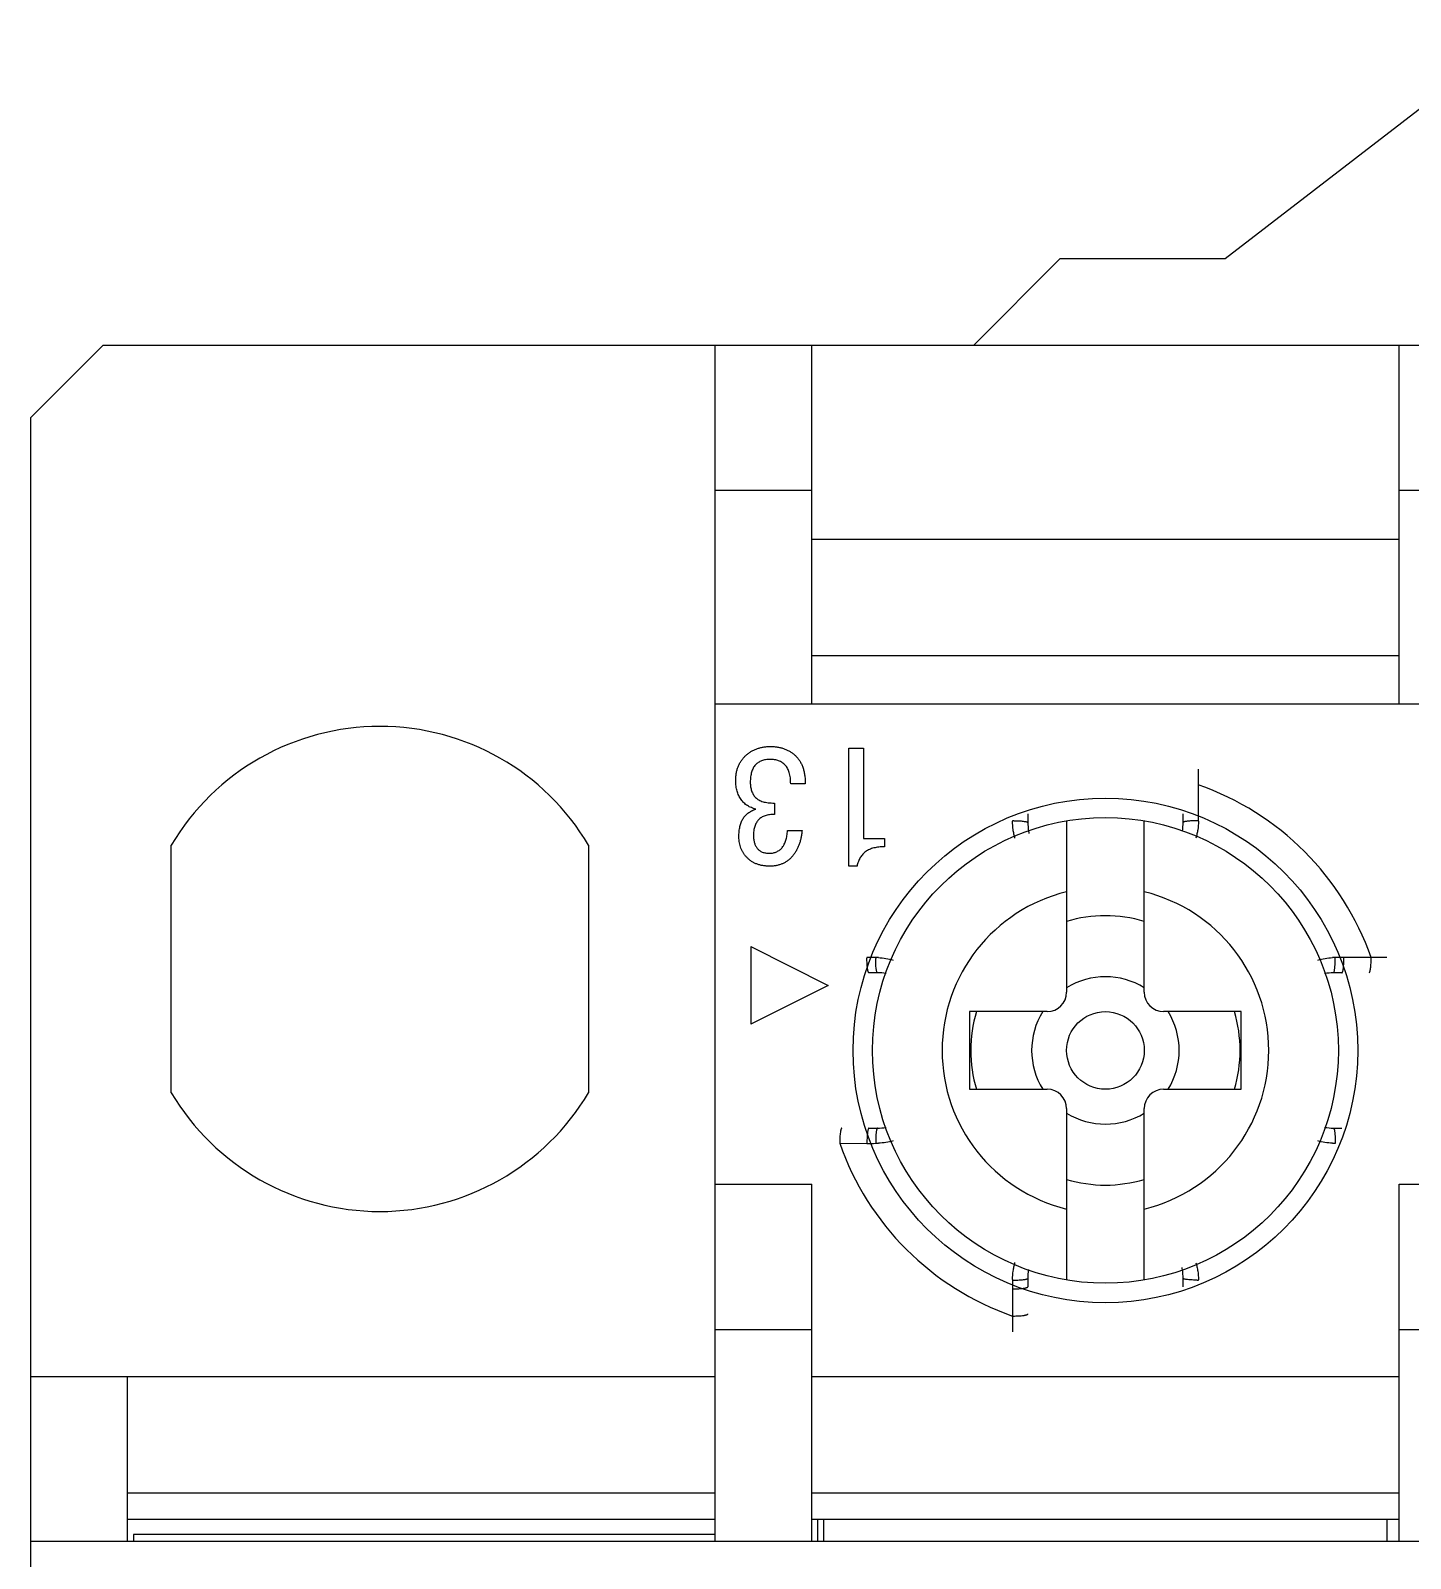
# Model space of a CAD drawing. Header units: millimetres. Extents: x 16.5 to 45.7, y 6.5 to 81.6.
# Drawn here: x 16.5 to 30.71, y 65.84 to 81.59 of the extents above; entities that cross this region are included whole.
import ezdxf

# ---------------------------------------------------------------- set-up
doc = ezdxf.new("R2010")
doc.units = ezdxf.units.MM
doc.header["$LTSCALE"] = 5.713779
doc.layers.get('0').update_dxf_attribs({"linetype": 'CONTINUOUS'})

msp = doc.modelspace()

# ---------------------------------------------------------------- linework, layer by layer
at = {"color": 7}
for p, q in [((28.806, 79.243), (31.856, 81.593)), ((26.214, 78.351), (27.106, 79.243)), ((27.106, 79.243), (28.806, 79.243)), ((16.496, 77.601), (17.246, 78.351)), ((17.246, 78.351), (45.696, 78.351)), ((23.546, 78.351), (23.546, 66.021)), ((24.546, 74.651), (24.546, 78.351)), ((30.596, 74.651), (30.596, 78.351)), ((16.496, 77.601), (16.496, 6.491)), ((24.546, 76.851), (23.546, 76.851)), ((31.596, 76.851), (30.596, 76.851)), ((24.546, 76.351), (30.596, 76.351)), ((24.546, 75.151), (30.596, 75.151)), ((45.696, 74.651), (23.546, 74.651)), ((24.928, 72.98), (24.928, 74.197)), ((24.928, 74.197), (25.078, 74.197)), ((25.078, 74.197), (25.078, 73.264)), ((28.529, 73.818), (28.53, 73.981)), ((24.478, 73.83), (24.328, 73.83)), ((28.529, 73.538), (28.529, 73.818)), ((24.162, 73.63), (24.162, 73.514)), ((26.771, 73.518), (26.771, 73.431)), ((27.171, 73.447), (27.171, 71.681)), ((27.971, 71.681), (27.971, 73.447)), ((28.371, 73.431), (28.371, 73.518)), ((24.295, 73.347), (24.445, 73.347)), ((25.078, 73.264), (25.295, 73.264)), ((25.295, 73.264), (25.295, 73.18)), ((17.946, 70.645), (17.946, 73.197)), ((22.246, 73.197), (22.246, 70.645)), ((25.012, 72.98), (24.928, 72.98)), ((23.916, 72.151), (23.916, 71.351)), ((23.916, 72.151), (24.716, 71.751)), ((30.309, 72.038), (30.029, 72.039)), ((30.471, 72.04), (30.309, 72.038)), ((25.221, 71.881), (25.135, 71.881)), ((30.008, 71.881), (29.921, 71.881)), ((24.716, 71.751), (23.916, 71.351)), ((26.171, 71.481), (26.171, 70.681)), ((26.971, 71.481), (26.171, 71.481)), ((28.971, 71.481), (28.171, 71.481)), ((28.971, 70.681), (28.971, 71.481)), ((26.171, 70.681), (26.971, 70.681)), ((28.171, 70.681), (28.971, 70.681)), ((27.171, 70.481), (27.171, 68.715)), ((27.971, 68.715), (27.971, 70.481)), ((25.135, 70.281), (25.221, 70.281)), ((29.921, 70.281), (30.008, 70.281)), ((24.834, 70.124), (25.114, 70.123)), ((23.546, 69.701), (24.546, 69.701)), ((24.546, 66.021), (24.546, 69.701)), ((30.596, 66.021), (30.596, 69.701)), ((30.596, 69.701), (31.596, 69.701)), ((26.771, 68.731), (26.771, 68.644)), ((28.371, 68.644), (28.371, 68.731)), ((26.613, 68.624), (26.614, 68.344)), ((24.546, 68.201), (23.546, 68.201)), ((26.614, 68.344), (26.612, 68.181)), ((31.596, 68.201), (30.596, 68.201)), ((16.496, 67.721), (23.546, 67.721)), ((17.496, 66.021), (17.496, 67.721)), ((24.546, 67.721), (30.596, 67.721)), ((17.496, 66.521), (23.546, 66.521)), ((24.546, 66.521), (30.596, 66.521)), ((17.496, 66.251), (23.546, 66.251)), ((24.546, 66.251), (30.596, 66.251)), ((24.606, 66.251), (24.606, 66.021)), ((24.671, 66.021), (24.671, 66.251)), ((30.471, 66.251), (30.471, 66.021)), ((45.696, 66.021), (16.496, 66.021)), ((17.556, 66.091), (17.556, 66.021)), ((23.546, 66.091), (17.556, 66.091))]:
    msp.add_line(p, q, dxfattribs=at)
for radius in [2.6, 2.4, 0.4]:
    msp.add_circle((27.571, 71.081), radius, dxfattribs=at)
for centre, radius, start, end in [((20.096, 71.921), 2.5, 30.6834, 149.3166), ((27.571, 71.081), 2.9, 19.276, 70.724), ((26.638, 72.366), 1.081, 90.8456, 91.288), ((27.198, 73.448), 0.585, 180.0449, 180.3292), ((26.638, 72.385), 1.063, 90.617, 90.8456), ((27.372, 73.431), 0.6, 180.0077, 188.6683), ((27.771, 73.431), 0.6, 351.328, 359.996), ((28.505, 72.38), 1.068, 89.1548, 89.6901), ((28.505, 72.366), 1.081, 88.712, 89.1544), ((22.459, 73.521), 6.07, 359.3079, 0.1655), ((27.936, 73.449), 0.593, 359.4421, 359.8642), ((27.371, 73.431), 0.599, 188.6683, 190.8215), ((27.571, 71.081), 1.683, 103.7495, 256.2505), ((27.571, 71.081), 1.683, 283.7495, 76.2505), ((27.571, 71.081), 1.388, 73.2468, 106.7532), ((25.131, 65.969), 6.07, 89.3079, 90.1655), ((26.197, 72.031), 1.083, 179.5723, 180), ((25.203, 71.432), 0.606, 87.2333, 89.8523), ((26.286, 72.014), 1.082, 178.7121, 179.1542), ((29.938, 71.439), 0.599, 90.0571, 92.6625), ((30.011, 65.969), 6.07, 89.8345, 90.6921), ((28.856, 72.014), 1.082, 0.8458, 1.2879), ((25.221, 71.281), 0.6, 81.328, 89.996), ((27.571, 71.081), 0.76, 58.2326, 121.7674), ((29.921, 71.28), 0.6, 90.0077, 98.7377), ((26.971, 71.681), 0.2, 270, 360), ((28.171, 71.681), 0.2, 180, 270), ((27.571, 71.081), 1.388, 163.2468, 196.7532), ((27.571, 71.081), 0.76, 148.2326, 211.7674), ((27.571, 71.081), 0.76, 328.2326, 31.7674), ((27.571, 71.081), 1.388, 343.2468, 16.7532), ((20.096, 71.921), 2.5, 210.6834, 329.3166), ((26.971, 70.481), 0.2, 0, 90), ((28.171, 70.481), 0.2, 90, 180), ((27.571, 71.081), 0.76, 238.2326, 301.7674), ((25.221, 70.881), 0.6, 270.0077, 278.6683), ((29.921, 70.881), 0.6, 261.2586, 269.996), ((25.903, 70.131), 1.069, 180, 180.3936), ((27.571, 71.081), 2.9, 199.276, 250.724), ((26.197, 70.131), 1.083, 180, 180.4277), ((25.131, 76.193), 6.07, 269.8345, 270.6921), ((26.286, 70.148), 1.082, 180.8458, 181.2879), ((25.204, 70.723), 0.599, 270.0571, 272.6625), ((29.939, 70.73), 0.606, 267.2333, 269.8523), ((27.571, 71.081), 1.388, 253.2468, 286.7532), ((27.371, 68.731), 0.6, 171.328, 179.996), ((27.772, 68.731), 0.599, 8.6683, 10.8215), ((27.771, 68.731), 0.6, 0.0077, 8.6683), ((32.683, 68.641), 6.07, 179.3079, 180.1655), ((27.206, 68.713), 0.593, 179.4421, 179.8642), ((26.638, 69.791), 1.077, 268.7138, 269.6533), ((28.505, 69.785), 1.071, 270.6599, 271.2871), ((27.944, 68.714), 0.585, 0.0449, 0.3292), ((26.621, 69.706), 1.082, 269.5722, 270.0002), ((26.621, 69.412), 1.069, 269.6063, 270.0001)]:
    msp.add_arc(centre, radius, start, end, dxfattribs=at)
for points, knots in [([(23.762, 73.859), (23.762, 73.873), (23.763, 73.898), (23.767, 73.936), (23.775, 73.972), (23.787, 74.005), (23.801, 74.037), (23.818, 74.066), (23.839, 74.094), (23.863, 74.119), (23.889, 74.141), (23.917, 74.161), (23.947, 74.177), (23.979, 74.19), (24.012, 74.201), (24.046, 74.208), (24.083, 74.213), (24.107, 74.213), (24.12, 74.214)], [0, 0, 0, 0, 0.069869, 0.13698, 0.201049, 0.263069, 0.324117, 0.384062, 0.444049, 0.505122, 0.566051, 0.626068, 0.685892, 0.745781, 0.8065, 0.869023, 0.933343, 1, 1, 1, 1]), ([(24.12, 74.214), (24.133, 74.213), (24.157, 74.213), (24.194, 74.208), (24.228, 74.201), (24.261, 74.191), (24.293, 74.178), (24.323, 74.161), (24.351, 74.142), (24.377, 74.12), (24.401, 74.095), (24.422, 74.066), (24.439, 74.035), (24.454, 74), (24.465, 73.962), (24.473, 73.921), (24.477, 73.877), (24.478, 73.846), (24.478, 73.83)], [0, 0, 0, 0, 0.063464, 0.124702, 0.184139, 0.241818, 0.298838, 0.355586, 0.41223, 0.469958, 0.528422, 0.586937, 0.647422, 0.71036, 0.776499, 0.846482, 0.920804, 1, 1, 1, 1]), ([(24.116, 74.08), (24.108, 74.08), (24.093, 74.08), (24.07, 74.077), (24.049, 74.073), (24.029, 74.067), (24.011, 74.058), (23.994, 74.049), (23.978, 74.037), (23.964, 74.024), (23.952, 74.008), (23.941, 73.991), (23.932, 73.971), (23.924, 73.95), (23.919, 73.926), (23.915, 73.901), (23.912, 73.874), (23.912, 73.855), (23.912, 73.845)], [0, 0, 0, 0, 0.067122, 0.130344, 0.190696, 0.248117, 0.303943, 0.358482, 0.41259, 0.466224, 0.521687, 0.578344, 0.638696, 0.702119, 0.768971, 0.840659, 0.917572, 1, 1, 1, 1]), ([(24.328, 73.83), (24.328, 73.841), (24.328, 73.862), (24.325, 73.891), (24.321, 73.919), (24.314, 73.944), (24.307, 73.967), (24.297, 73.987), (24.285, 74.006), (24.272, 74.022), (24.257, 74.036), (24.241, 74.048), (24.223, 74.058), (24.204, 74.066), (24.184, 74.073), (24.163, 74.077), (24.14, 74.08), (24.124, 74.08), (24.116, 74.08)], [0, 0, 0, 0, 0.084732, 0.164252, 0.238105, 0.30681, 0.370706, 0.431573, 0.488979, 0.544185, 0.598226, 0.651828, 0.705654, 0.760082, 0.816291, 0.875259, 0.936063, 1, 1, 1, 1]), ([(23.968, 73.569), (23.961, 73.571), (23.945, 73.575), (23.923, 73.583), (23.902, 73.592), (23.882, 73.604), (23.864, 73.617), (23.846, 73.632), (23.831, 73.649), (23.816, 73.668), (23.804, 73.688), (23.792, 73.709), (23.783, 73.731), (23.775, 73.755), (23.769, 73.779), (23.765, 73.805), (23.762, 73.832), (23.762, 73.85), (23.762, 73.859)], [0, 0, 0, 0, 0.062521, 0.123882, 0.183045, 0.24141, 0.299544, 0.35852, 0.417895, 0.478178, 0.539803, 0.601358, 0.663937, 0.726978, 0.791934, 0.859358, 0.928151, 1, 1, 1, 1]), ([(23.912, 73.845), (23.912, 73.837), (23.912, 73.821), (23.915, 73.798), (23.919, 73.776), (23.925, 73.756), (23.933, 73.736), (23.942, 73.719), (23.953, 73.702), (23.967, 73.687), (23.982, 73.674), (24, 73.662), (24.021, 73.652), (24.044, 73.644), (24.07, 73.638), (24.098, 73.634), (24.129, 73.631), (24.15, 73.631), (24.162, 73.63)], [0, 0, 0, 0, 0.063936, 0.125476, 0.183692, 0.239569, 0.2938, 0.346063, 0.398474, 0.450574, 0.5041, 0.559753, 0.619989, 0.684099, 0.754095, 0.829219, 0.911336, 1, 1, 1, 1]), ([(23.795, 73.281), (23.795, 73.291), (23.795, 73.31), (23.797, 73.337), (23.8, 73.363), (23.805, 73.387), (23.81, 73.41), (23.817, 73.43), (23.825, 73.45), (23.835, 73.467), (23.846, 73.484), (23.858, 73.499), (23.873, 73.513), (23.888, 73.527), (23.906, 73.538), (23.925, 73.55), (23.946, 73.56), (23.961, 73.566), (23.968, 73.569)], [0, 0, 0, 0, 0.079616, 0.155134, 0.226651, 0.293618, 0.357973, 0.417845, 0.475382, 0.529927, 0.583233, 0.637224, 0.692499, 0.748972, 0.807847, 0.868606, 0.932749, 1, 1, 1, 1]), ([(24.162, 73.514), (24.153, 73.514), (24.135, 73.513), (24.11, 73.511), (24.087, 73.506), (24.065, 73.5), (24.045, 73.493), (24.027, 73.483), (24.011, 73.472), (23.997, 73.459), (23.985, 73.444), (23.974, 73.428), (23.965, 73.409), (23.958, 73.389), (23.952, 73.368), (23.948, 73.344), (23.945, 73.319), (23.945, 73.302), (23.945, 73.293)], [0, 0, 0, 0, 0.076175, 0.146841, 0.213899, 0.276252, 0.335392, 0.391725, 0.446366, 0.500247, 0.553774, 0.608807, 0.666106, 0.725662, 0.787821, 0.854623, 0.925289, 1, 1, 1, 1]), ([(26.639, 73.268), (26.635, 73.282), (26.628, 73.311), (26.617, 73.37), (26.614, 73.415), (26.614, 73.445)], [0, 0, 0, 0, 0.249971, 0.500162, 1, 1, 1, 1]), ([(26.626, 73.448), (26.635, 73.448), (26.652, 73.448), (26.678, 73.447), (26.702, 73.446), (26.724, 73.444), (26.742, 73.441), (26.755, 73.439), (26.763, 73.436), (26.767, 73.435), (26.769, 73.433), (26.771, 73.432), (26.771, 73.431)], [0, 0, 0, 0, 0.17467, 0.350748, 0.519527, 0.671541, 0.798474, 0.895862, 0.932609, 0.961723, 0.983858, 1, 1, 1, 1]), ([(28.511, 73.448), (28.502, 73.448), (28.485, 73.448), (28.461, 73.447), (28.437, 73.445), (28.416, 73.443), (28.399, 73.441), (28.387, 73.438), (28.38, 73.436), (28.376, 73.434), (28.373, 73.433), (28.372, 73.432), (28.371, 73.431)], [0, 0, 0, 0, 0.17764, 0.355019, 0.523695, 0.674579, 0.800142, 0.896376, 0.932742, 0.961655, 0.983755, 1, 1, 1, 1]), ([(28.529, 73.443), (28.529, 73.414), (28.525, 73.37), (28.515, 73.312), (28.508, 73.283), (28.504, 73.269)], [0, 0, 0, 0, 0.499847, 0.750029, 1, 1, 1, 1]), ([(24.113, 72.98), (24.101, 72.981), (24.077, 72.981), (24.042, 72.985), (24.009, 72.992), (23.978, 73.002), (23.95, 73.014), (23.924, 73.029), (23.899, 73.047), (23.878, 73.068), (23.858, 73.09), (23.841, 73.114), (23.827, 73.139), (23.815, 73.165), (23.806, 73.192), (23.8, 73.221), (23.796, 73.251), (23.795, 73.271), (23.795, 73.281)], [0, 0, 0, 0, 0.075065, 0.145836, 0.213805, 0.278633, 0.340859, 0.401932, 0.462371, 0.523291, 0.583575, 0.642656, 0.700846, 0.758778, 0.817251, 0.876331, 0.937077, 1, 1, 1, 1]), ([(23.945, 73.293), (23.945, 73.28), (23.946, 73.255), (23.954, 73.22), (23.966, 73.188), (23.981, 73.166), (23.995, 73.151), (24.007, 73.141), (24.02, 73.132), (24.035, 73.125), (24.052, 73.12), (24.07, 73.117), (24.089, 73.114), (24.102, 73.114), (24.109, 73.114)], [0, 0, 0, 0, 0.14168, 0.270093, 0.388188, 0.501193, 0.557523, 0.612815, 0.669207, 0.728281, 0.79019, 0.856133, 0.925954, 1, 1, 1, 1]), ([(24.109, 73.114), (24.116, 73.114), (24.13, 73.114), (24.15, 73.117), (24.168, 73.122), (24.185, 73.129), (24.201, 73.137), (24.216, 73.147), (24.23, 73.16), (24.242, 73.174), (24.253, 73.19), (24.263, 73.207), (24.271, 73.227), (24.278, 73.248), (24.285, 73.27), (24.289, 73.294), (24.293, 73.32), (24.294, 73.338), (24.295, 73.347)], [0, 0, 0, 0, 0.062328, 0.121204, 0.178199, 0.232673, 0.286964, 0.340513, 0.395054, 0.45076, 0.508388, 0.568324, 0.631059, 0.697012, 0.766487, 0.840196, 0.917997, 1, 1, 1, 1]), ([(24.445, 73.347), (24.444, 73.334), (24.441, 73.307), (24.434, 73.269), (24.425, 73.232), (24.414, 73.198), (24.4, 73.166), (24.384, 73.136), (24.366, 73.107), (24.345, 73.081), (24.323, 73.057), (24.298, 73.037), (24.272, 73.019), (24.244, 73.005), (24.214, 72.994), (24.182, 72.986), (24.148, 72.981), (24.125, 72.981), (24.113, 72.98)], [0, 0, 0, 0, 0.073867, 0.144534, 0.212388, 0.278254, 0.341469, 0.403511, 0.464833, 0.525161, 0.584758, 0.642216, 0.699591, 0.756751, 0.814427, 0.8739, 0.935558, 1, 1, 1, 1]), ([(25.295, 73.18), (25.285, 73.18), (25.265, 73.18), (25.237, 73.178), (25.21, 73.174), (25.185, 73.168), (25.161, 73.161), (25.14, 73.153), (25.12, 73.143), (25.101, 73.131), (25.085, 73.117), (25.07, 73.103), (25.056, 73.086), (25.044, 73.068), (25.034, 73.048), (25.025, 73.027), (25.017, 73.004), (25.014, 72.989), (25.012, 72.98)], [0, 0, 0, 0, 0.079095, 0.154325, 0.225274, 0.292257, 0.355652, 0.416535, 0.474762, 0.531485, 0.586734, 0.642165, 0.697846, 0.754372, 0.81231, 0.872189, 0.934699, 1, 1, 1, 1]), ([(25.135, 71.881), (25.133, 71.881), (25.131, 71.883), (25.13, 71.885), (25.129, 71.888), (25.127, 71.892), (25.125, 71.898), (25.123, 71.906), (25.122, 71.914), (25.119, 71.929), (25.117, 71.949), (25.115, 71.976), (25.114, 72.003), (25.114, 72.022), (25.114, 72.031)], [0, 0, 0, 0, 0.029119, 0.040324, 0.053488, 0.086237, 0.128149, 0.179081, 0.238614, 0.306287, 0.462818, 0.638191, 0.820757, 1, 1, 1, 1]), ([(25.206, 71.964), (25.206, 71.969), (25.205, 71.992), (25.204, 72.014), (25.205, 72.03)], [0, 0, 0, 0, 0.248031, 1, 1, 1, 1]), ([(25.233, 72.038), (25.258, 72.037), (25.309, 72.031), (25.359, 72.02), (25.384, 72.013)], [0, 0, 0, 0, 0.500068, 1, 1, 1, 1]), ([(29.758, 72.013), (29.783, 72.02), (29.834, 72.031), (29.885, 72.037), (29.911, 72.038)], [0, 0, 0, 0, 0.499933, 1, 1, 1, 1]), ([(29.937, 71.964), (29.937, 71.969), (29.938, 71.991), (29.938, 72.014), (29.938, 72.03)], [0, 0, 0, 0, 0.247989, 1, 1, 1, 1]), ([(30.008, 71.881), (30.009, 71.881), (30.011, 71.883), (30.013, 71.885), (30.014, 71.888), (30.016, 71.893), (30.018, 71.899), (30.02, 71.907), (30.021, 71.917), (30.024, 71.933), (30.026, 71.954), (30.028, 71.982), (30.029, 72.01), (30.029, 72.03), (30.029, 72.039)], [0, 0, 0, 0, 0.029105, 0.040479, 0.053884, 0.087342, 0.130249, 0.182364, 0.243152, 0.312037, 0.470367, 0.645824, 0.82589, 1, 1, 1, 1]), ([(30.288, 71.881), (30.289, 71.881), (30.291, 71.883), (30.293, 71.885), (30.294, 71.888), (30.296, 71.893), (30.298, 71.899), (30.3, 71.907), (30.301, 71.917), (30.304, 71.932), (30.306, 71.954), (30.308, 71.981), (30.309, 72.01), (30.309, 72.029), (30.309, 72.038)], [0, 0, 0, 0, 0.02938, 0.040791, 0.054222, 0.087696, 0.13058, 0.18264, 0.243349, 0.312138, 0.470264, 0.645585, 0.825673, 1, 1, 1, 1]), ([(25.221, 71.881), (25.22, 71.882), (25.218, 71.884), (25.216, 71.889), (25.214, 71.896), (25.212, 71.906), (25.21, 71.918), (25.208, 71.937), (25.206, 71.953), (25.206, 71.964)], [0, 0, 0, 0, 0.041614, 0.104935, 0.193615, 0.309295, 0.450537, 0.615171, 1, 1, 1, 1]), ([(29.921, 71.881), (29.922, 71.882), (29.924, 71.884), (29.926, 71.889), (29.929, 71.896), (29.931, 71.906), (29.933, 71.918), (29.935, 71.937), (29.936, 71.953), (29.937, 71.964)], [0, 0, 0, 0, 0.04163, 0.104956, 0.193627, 0.309289, 0.450513, 0.615132, 1, 1, 1, 1]), ([(24.855, 70.281), (24.853, 70.281), (24.852, 70.279), (24.85, 70.277), (24.849, 70.274), (24.847, 70.27), (24.845, 70.264), (24.843, 70.256), (24.842, 70.247), (24.839, 70.233), (24.837, 70.213), (24.835, 70.186), (24.834, 70.159), (24.834, 70.14), (24.834, 70.131)], [0, 0, 0, 0, 0.0294, 0.040659, 0.053871, 0.086705, 0.128688, 0.179675, 0.239246, 0.306937, 0.46343, 0.638672, 0.821023, 1, 1, 1, 1]), ([(25.135, 70.281), (25.133, 70.281), (25.131, 70.279), (25.13, 70.277), (25.129, 70.274), (25.127, 70.27), (25.125, 70.264), (25.123, 70.256), (25.122, 70.247), (25.119, 70.233), (25.117, 70.213), (25.115, 70.186), (25.114, 70.159), (25.114, 70.14), (25.114, 70.131)], [0, 0, 0, 0, 0.029119, 0.040324, 0.053488, 0.086237, 0.128149, 0.179081, 0.238614, 0.306287, 0.462818, 0.638191, 0.820757, 1, 1, 1, 1]), ([(25.221, 70.281), (25.22, 70.28), (25.218, 70.278), (25.216, 70.273), (25.214, 70.265), (25.212, 70.256), (25.21, 70.244), (25.208, 70.225), (25.206, 70.209), (25.206, 70.198)], [0, 0, 0, 0, 0.04163, 0.104956, 0.193627, 0.309289, 0.450513, 0.615132, 1, 1, 1, 1]), ([(29.921, 70.281), (29.922, 70.28), (29.924, 70.278), (29.926, 70.273), (29.929, 70.265), (29.931, 70.256), (29.933, 70.244), (29.935, 70.224), (29.936, 70.209), (29.937, 70.198)], [0, 0, 0, 0, 0.041618, 0.104951, 0.193589, 0.309318, 0.450692, 0.615259, 1, 1, 1, 1]), ([(25.206, 70.198), (25.206, 70.193), (25.205, 70.17), (25.204, 70.148), (25.205, 70.132)], [0, 0, 0, 0, 0.247989, 1, 1, 1, 1]), ([(25.384, 70.148), (25.359, 70.142), (25.309, 70.131), (25.258, 70.125), (25.232, 70.124)], [0, 0, 0, 0, 0.499934, 1, 1, 1, 1]), ([(29.91, 70.124), (29.884, 70.125), (29.833, 70.131), (29.783, 70.142), (29.758, 70.148)], [0, 0, 0, 0, 0.500068, 1, 1, 1, 1]), ([(29.937, 70.198), (29.937, 70.185), (29.938, 70.16), (29.938, 70.136), (29.938, 70.123)], [0, 0, 0, 0, 0.503775, 1, 1, 1, 1]), ([(26.614, 68.719), (26.614, 68.748), (26.618, 68.793), (26.628, 68.851), (26.635, 68.879), (26.639, 68.894)], [0, 0, 0, 0, 0.49985, 0.750032, 1, 1, 1, 1]), ([(28.504, 68.893), (28.508, 68.878), (28.515, 68.85), (28.525, 68.791), (28.529, 68.747), (28.529, 68.717)], [0, 0, 0, 0, 0.249974, 0.500165, 1, 1, 1, 1]), ([(26.631, 68.714), (26.64, 68.714), (26.657, 68.714), (26.681, 68.715), (26.705, 68.716), (26.726, 68.718), (26.744, 68.721), (26.756, 68.724), (26.763, 68.726), (26.767, 68.727), (26.769, 68.729), (26.771, 68.73), (26.771, 68.731)], [0, 0, 0, 0, 0.177205, 0.354462, 0.523223, 0.674135, 0.799917, 0.896313, 0.932706, 0.961647, 0.983761, 1, 1, 1, 1]), ([(28.517, 68.714), (28.509, 68.714), (28.491, 68.714), (28.466, 68.715), (28.441, 68.716), (28.419, 68.718), (28.401, 68.721), (28.388, 68.723), (28.38, 68.726), (28.376, 68.727), (28.373, 68.729), (28.372, 68.73), (28.371, 68.731)], [0, 0, 0, 0, 0.174157, 0.350009, 0.518881, 0.670978, 0.798161, 0.895771, 0.932561, 0.961711, 0.983866, 1, 1, 1, 1]), ([(26.621, 68.624), (26.63, 68.624), (26.649, 68.624), (26.677, 68.625), (26.703, 68.627), (26.723, 68.629), (26.738, 68.631), (26.747, 68.633), (26.754, 68.635), (26.761, 68.637), (26.765, 68.638), (26.767, 68.64), (26.77, 68.641), (26.771, 68.643), (26.771, 68.644)], [0, 0, 0, 0, 0.179243, 0.361809, 0.537181, 0.693713, 0.761386, 0.820919, 0.871851, 0.913763, 0.946512, 0.959676, 0.970881, 1, 1, 1, 1]), ([(26.621, 68.343), (26.63, 68.343), (26.649, 68.344), (26.677, 68.345), (26.703, 68.347), (26.723, 68.349), (26.738, 68.351), (26.747, 68.353), (26.754, 68.355), (26.76, 68.357), (26.765, 68.358), (26.767, 68.36), (26.77, 68.361), (26.771, 68.363), (26.771, 68.365)], [0, 0, 0, 0, 0.178977, 0.361328, 0.53657, 0.693063, 0.760754, 0.820325, 0.871312, 0.913295, 0.946129, 0.959341, 0.9706, 1, 1, 1, 1])]:
    msp.add_open_spline(points, degree=3, knots=knots, dxfattribs=at)

doc.saveas('drawing.dxf')
